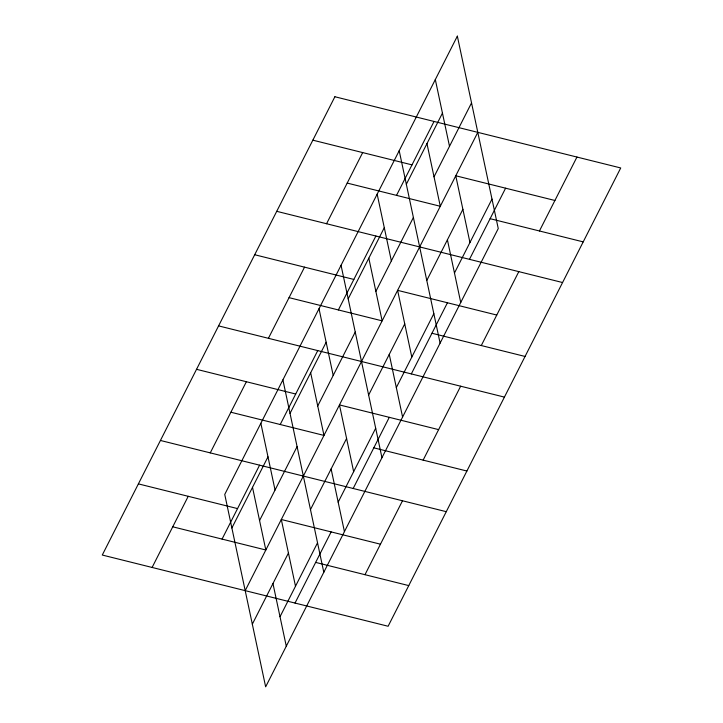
<?xml version="1.0" encoding="UTF-8"?>
<svg xmlns="http://www.w3.org/2000/svg" width="723" height="723" viewBox="0 0 723 723"><rect width="100%" height="100%" fill="white"/><g stroke="black" fill="none" stroke-linecap="round" stroke-linejoin="round"><path stroke-width="1.08" d="M152.11 567.456L188.224 496.303M210.257 452.878L246.371 381.726M268.414 338.31L304.528 267.158M326.561 223.732L362.675 152.58M222.069 539.087L259.584 465.169M280.217 424.518L317.74 350.601M338.373 309.941L375.888 236.023M396.52 195.373L434.044 121.446M231.875 527.989L267.989 456.828M290.031 413.411L326.145 342.259M348.179 298.834L384.293 227.682M406.335 184.266L442.449 113.113M259.566 520.533L297.09 446.615M317.722 405.964L355.237 332.038M375.87 291.387L413.393 217.469M434.026 176.81L471.541 102.892M245.196 590.646L477.804 132.354M252.327 624.184L288.441 553.032M310.474 509.616L346.588 438.463M368.631 395.038L404.744 323.886M426.778 280.47L462.892 209.318M280.018 616.737L317.533 542.819M338.165 502.16L375.689 428.242M396.321 387.591L433.836 313.674M454.469 273.014L491.992 199.096M295.02 603.063L331.134 531.911M353.176 488.486L389.29 417.334M411.324 373.918L447.438 302.756M469.48 259.34L505.594 188.188M364.988 574.695L402.503 500.777M423.136 460.117L460.65 386.199M481.283 345.549L518.807 271.631M539.439 230.971L576.954 157.054M312.851 140.172L412.002 164.871M554.921 200.479L455.761 175.77L469.95 242.521M347.194 183.082L440.289 206.272L426.968 143.606M490.113 218.689L583.199 241.88M276.737 211.324L562.566 282.53M254.695 254.74L353.854 279.44M496.764 315.047L397.614 290.348L411.803 357.09M289.046 297.65L382.133 320.849L368.811 258.183M431.956 333.258L525.052 356.448M218.581 325.892L504.419 397.108M196.548 369.317L295.698 394.017M438.617 429.625L339.467 404.916L353.646 471.667M230.89 412.227L323.985 435.418L310.664 372.761M373.809 447.835L466.895 471.025M160.434 440.47L446.263 511.676M138.391 483.886L237.551 508.594M380.461 544.193L281.31 519.494L295.499 586.236M172.743 526.805L265.829 549.995L252.508 487.329M315.662 562.404L408.748 585.594M435.318 79.566L449.507 146.317M447.41 239.81L460.732 302.476M399.204 150.727L440.099 343.127M377.162 194.144L391.351 260.886M389.263 354.387L402.584 417.044M341.048 265.296L381.952 457.704M319.015 308.721L333.204 375.463M331.116 468.956L344.428 531.622M282.901 379.873L323.796 572.273M260.858 423.289L275.047 490.031M272.96 583.533L286.281 646.199M334.885 96.746L102.277 555.038L388.115 626.254L620.723 167.962L334.885 96.746M457.352 36.15L224.745 494.442L265.648 686.85L498.255 228.558L457.352 36.15"/></g></svg>
